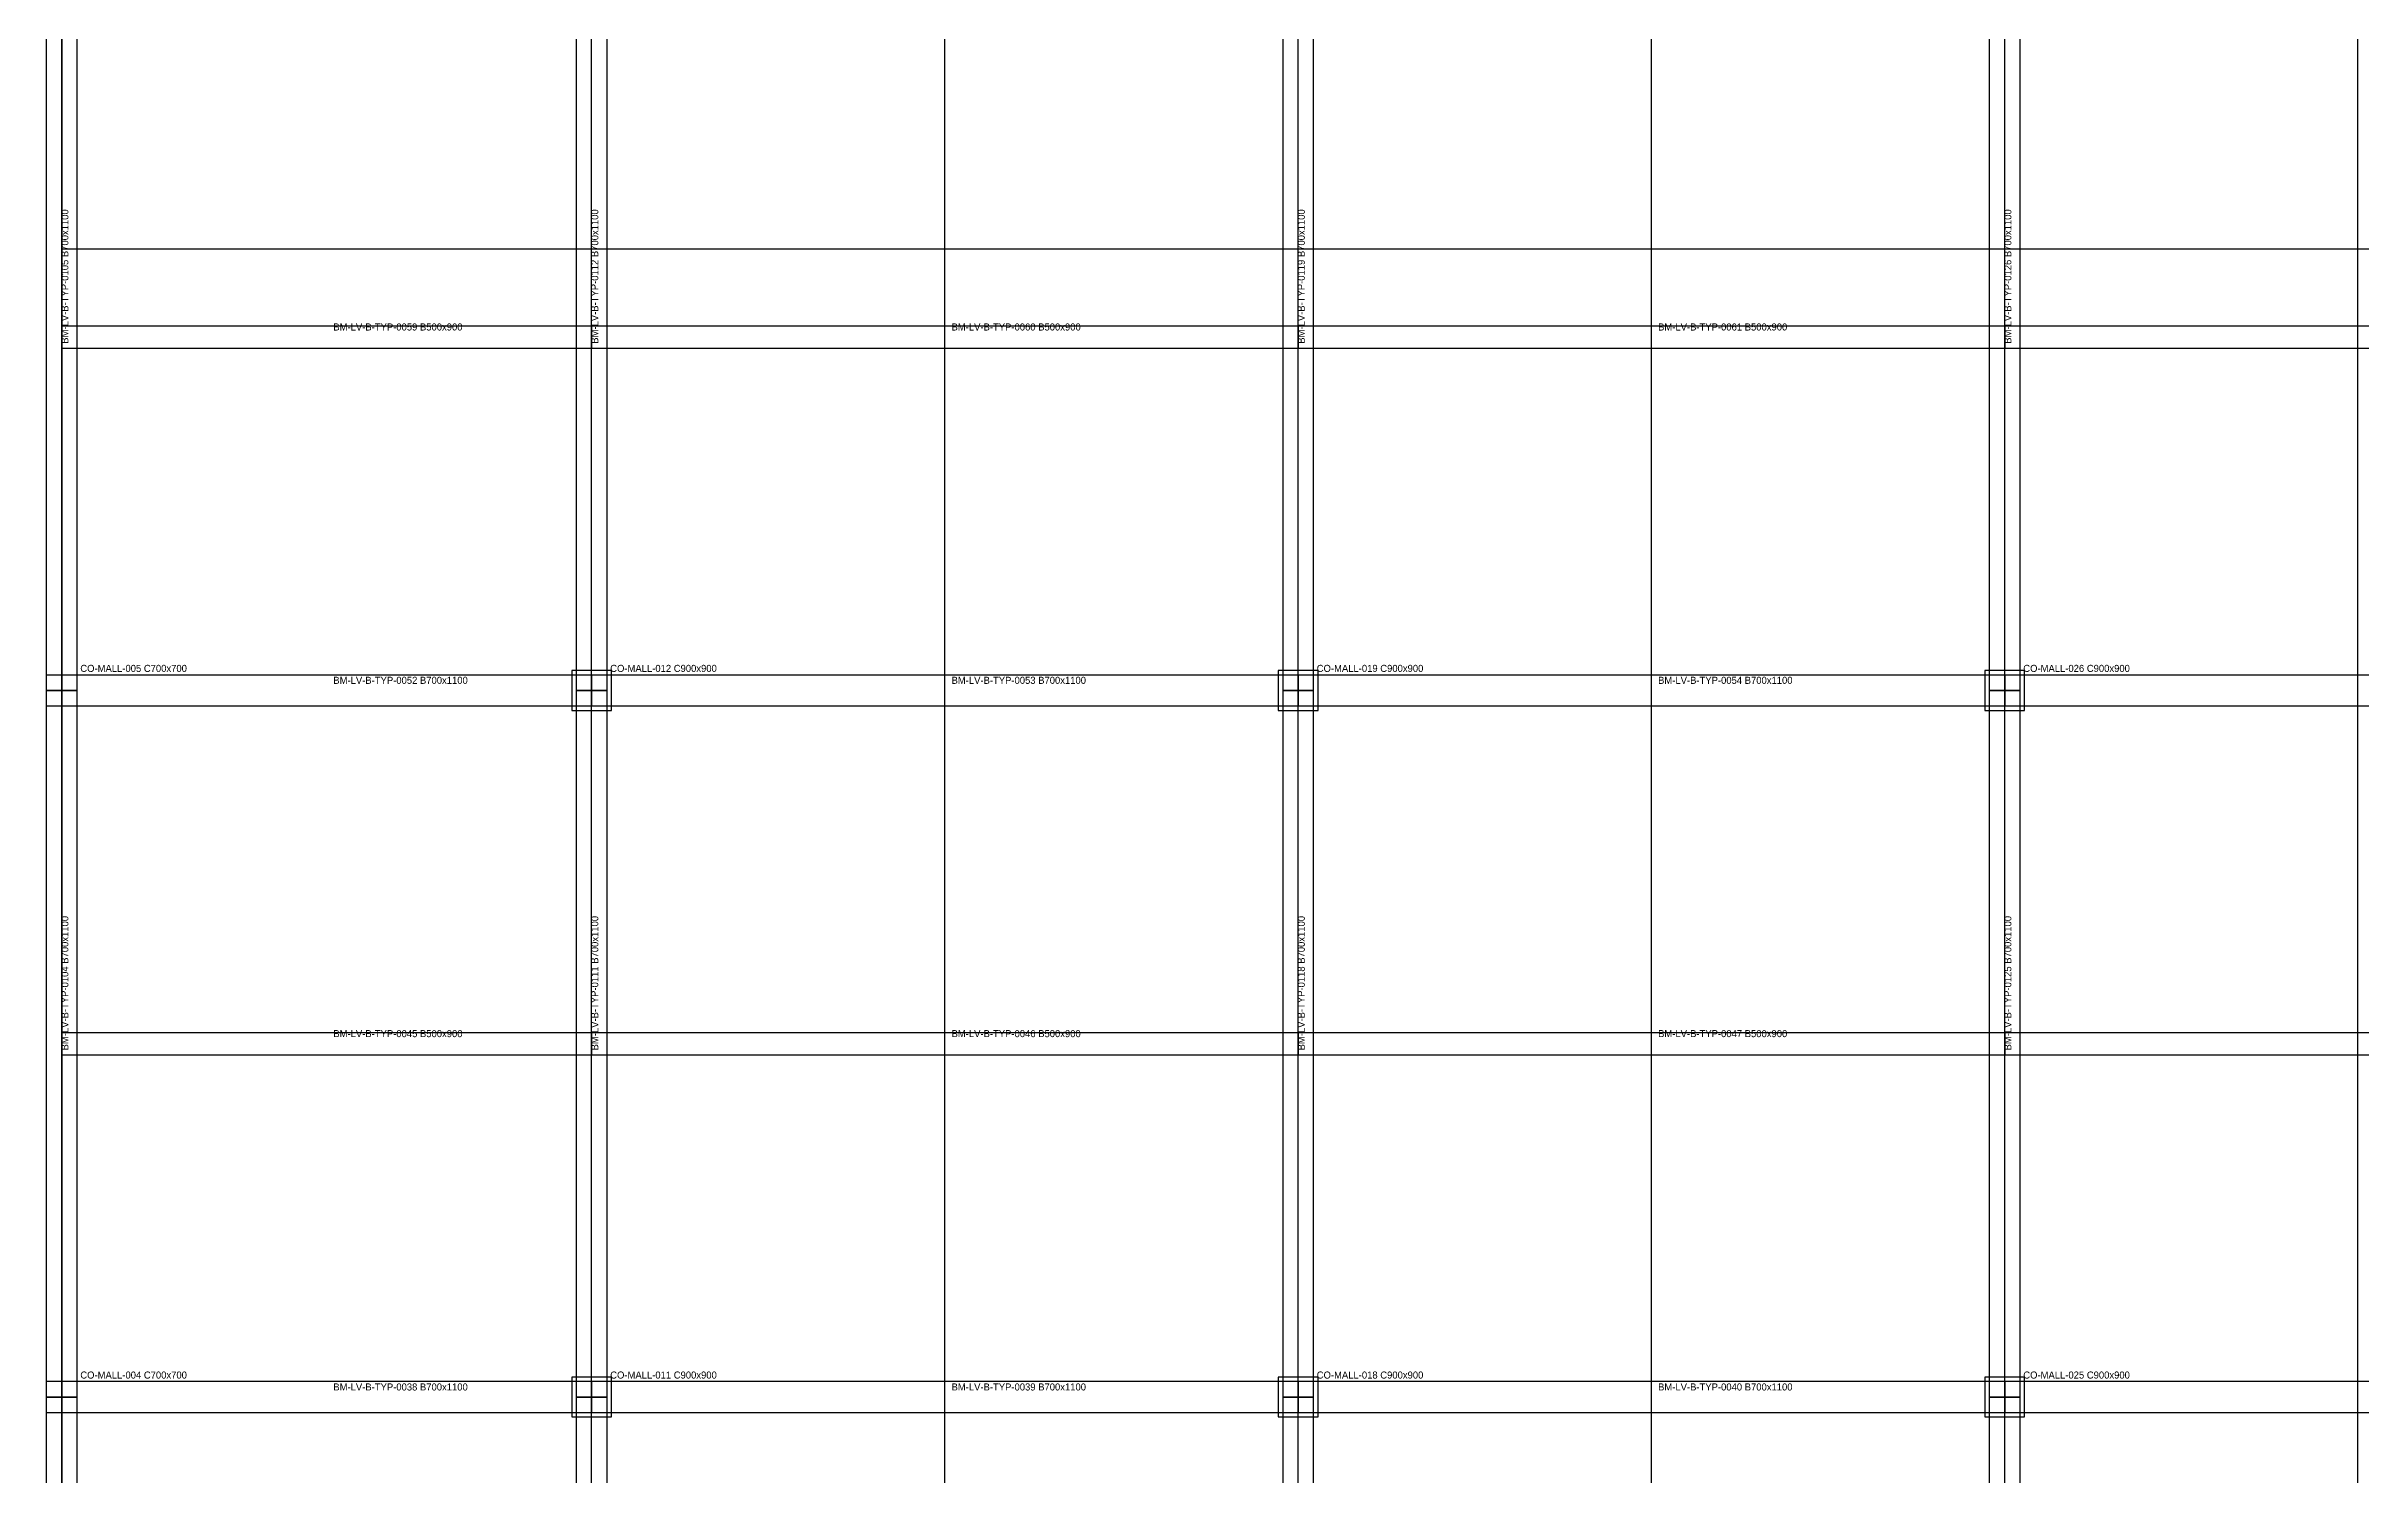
# Model space of a CAD drawing. Header units: millimetres. Extents: x -450 to 225826, y -254450 to 109948.
# Drawn here: x -350 to 52084, y 45221 to 77585 of the extents above; entities that cross this region are included whole.
import ezdxf

# ---------------------------------------------------------------- set-up
doc = ezdxf.new("R2010")
doc.units = ezdxf.units.MM
for name, color, linetype in [('LV-B-TYP_BEAM', 5, 'Continuous'), ('LV-B-TYP_COLUMN', 1, 'Continuous'), ('LV-B-TYP_GRID', 8, 'Continuous'), ('LV-B-TYP_SLAB', 7, 'Continuous'), ('TEXT', 7, 'Continuous')]:
    doc.layers.add(name, color=color, linetype=linetype)

msp = doc.modelspace()

# ---------------------------------------------------------------- linework, layer by layer
at = {"layer": 'LV-B-TYP_BEAM'}
for points in [[(-350, 63000), (350, 63000), (350, 79000), (-350, 79000), (-350, 63000)], [(11650, 63000), (12350, 63000), (12350, 79000), (11650, 79000), (11650, 63000)], [(27650, 63000), (28350, 63000), (28350, 79000), (27650, 79000), (27650, 63000)], [(43650, 63000), (44350, 63000), (44350, 79000), (43650, 79000), (43650, 63000)], [(0, 71250), (0, 70750), (12000, 70750), (12000, 71250), (0, 71250)], [(12000, 71250), (12000, 70750), (28000, 70750), (28000, 71250), (12000, 71250)], [(28000, 71250), (28000, 70750), (44000, 70750), (44000, 71250), (28000, 71250)], [(44000, 71250), (44000, 70750), (60000, 70750), (60000, 71250), (44000, 71250)], [(-350, 47000), (350, 47000), (350, 63000), (-350, 63000), (-350, 47000)], [(0, 63350), (0, 62650), (12000, 62650), (12000, 63350), (0, 63350)], [(11650, 47000), (12350, 47000), (12350, 63000), (11650, 63000), (11650, 47000)], [(12000, 63350), (12000, 62650), (28000, 62650), (28000, 63350), (12000, 63350)], [(27650, 47000), (28350, 47000), (28350, 63000), (27650, 63000), (27650, 47000)], [(28000, 63350), (28000, 62650), (44000, 62650), (44000, 63350), (28000, 63350)], [(43650, 47000), (44350, 47000), (44350, 63000), (43650, 63000), (43650, 47000)], [(44000, 63350), (44000, 62650), (60000, 62650), (60000, 63350), (44000, 63350)], [(0, 55250), (0, 54750), (12000, 54750), (12000, 55250), (0, 55250)], [(12000, 55250), (12000, 54750), (28000, 54750), (28000, 55250), (12000, 55250)], [(28000, 55250), (28000, 54750), (44000, 54750), (44000, 55250), (28000, 55250)], [(44000, 55250), (44000, 54750), (60000, 54750), (60000, 55250), (44000, 55250)], [(0, 47350), (0, 46650), (12000, 46650), (12000, 47350), (0, 47350)], [(12000, 47350), (12000, 46650), (28000, 46650), (28000, 47350), (12000, 47350)], [(28000, 47350), (28000, 46650), (44000, 46650), (44000, 47350), (28000, 47350)], [(44000, 47350), (44000, 46650), (60000, 46650), (60000, 47350), (44000, 47350)], [(-350, 31000), (350, 31000), (350, 47000), (-350, 47000), (-350, 31000)], [(11650, 31000), (12350, 31000), (12350, 47000), (11650, 47000), (11650, 31000)], [(27650, 31000), (28350, 31000), (28350, 47000), (27650, 47000), (27650, 31000)], [(43650, 31000), (44350, 31000), (44350, 47000), (43650, 47000), (43650, 31000)]]:
    msp.add_lwpolyline(points, close=True, dxfattribs=at)
at = {"layer": 'LV-B-TYP_COLUMN'}
for points in [[(11550, 62550), (12450, 62550), (12450, 63450), (11550, 63450), (11550, 62550)], [(27550, 62550), (28450, 62550), (28450, 63450), (27550, 63450), (27550, 62550)], [(43550, 62550), (44450, 62550), (44450, 63450), (43550, 63450), (43550, 62550)], [(-350, 62650), (350, 62650), (350, 63350), (-350, 63350), (-350, 62650)], [(-350, 46650), (350, 46650), (350, 47350), (-350, 47350), (-350, 46650)], [(11550, 46550), (12450, 46550), (12450, 47450), (11550, 47450), (11550, 46550)], [(27550, 46550), (28450, 46550), (28450, 47450), (27550, 47450), (27550, 46550)], [(43550, 46550), (44450, 46550), (44450, 47450), (43550, 47450), (43550, 46550)]]:
    msp.add_lwpolyline(points, close=True, dxfattribs=at)
at = {"layer": 'LV-B-TYP_GRID'}
for points in [[(0, 0), (0, 102000)], [(12000, 0), (12000, 102000)], [(20000, 0), (20000, 102000)], [(28000, 0), (28000, 102000)], [(36000, 0), (36000, 102000)], [(44000, 0), (44000, 102000)], [(52000, 0), (52000, 102000)], [(0, 73000), (104000, 73000)]]:
    msp.add_lwpolyline(points, dxfattribs=at)
at = {"layer": 'LV-B-TYP_SLAB'}
msp.add_lwpolyline([(0, 0), (104000, 0), (104000, 102000), (0, 102000), (0, 0)], close=True, dxfattribs=at)

# ---------------------------------------------------------------- texts
at = {"layer": 'TEXT'}
for s, p in [('BM-LV-B-TYP-0105 B700x1100', (150, 70850)), ('BM-LV-B-TYP-0112 B700x1100', (12150, 70850)), ('BM-LV-B-TYP-0119 B700x1100', (28150, 70850)), ('BM-LV-B-TYP-0126 B700x1100', (44150, 70850)), ('BM-LV-B-TYP-0104 B700x1100', (150, 54850)), ('BM-LV-B-TYP-0111 B700x1100', (12150, 54850)), ('BM-LV-B-TYP-0118 B700x1100', (28150, 54850)), ('BM-LV-B-TYP-0125 B700x1100', (44150, 54850))]:
    msp.add_text(s, height=160, rotation=90, dxfattribs=at).set_placement(p)
for s, p in [('BM-LV-B-TYP-0059 B500x900', (6150, 71150)), ('BM-LV-B-TYP-0060 B500x900', (20150, 71150)), ('BM-LV-B-TYP-0061 B500x900', (36150, 71150)), ('CO-MALL-005 C700x700', (420, 63420)), ('CO-MALL-012 C900x900', (12420, 63420)), ('CO-MALL-019 C900x900', (28420, 63420)), ('CO-MALL-026 C900x900', (44420, 63420)), ('BM-LV-B-TYP-0052 B700x1100', (6150, 63150)), ('BM-LV-B-TYP-0053 B700x1100', (20150, 63150)), ('BM-LV-B-TYP-0054 B700x1100', (36150, 63150)), ('BM-LV-B-TYP-0045 B500x900', (6150, 55150)), ('BM-LV-B-TYP-0046 B500x900', (20150, 55150)), ('BM-LV-B-TYP-0047 B500x900', (36150, 55150)), ('CO-MALL-004 C700x700', (420, 47420)), ('BM-LV-B-TYP-0038 B700x1100', (6150, 47150)), ('CO-MALL-011 C900x900', (12420, 47420)), ('BM-LV-B-TYP-0039 B700x1100', (20150, 47150)), ('CO-MALL-018 C900x900', (28420, 47420)), ('BM-LV-B-TYP-0040 B700x1100', (36150, 47150)), ('CO-MALL-025 C900x900', (44420, 47420))]:
    msp.add_text(s, height=160, dxfattribs=at).set_placement(p)

doc.saveas('drawing.dxf')
